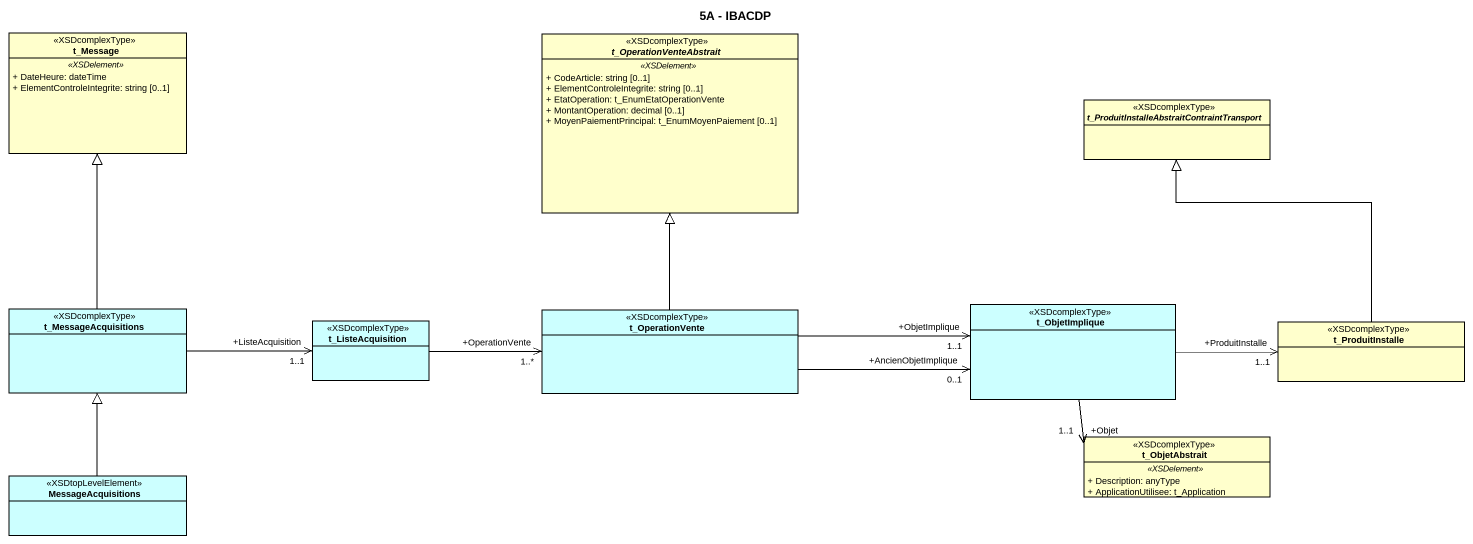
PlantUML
@startuml
title 5A - IBACDP
hide circle
hide empty members
skinparam classAttributeIconSize 0
class t_Message <<XSDcomplexType>> {
  .. <<XSDelement>> ..
  + DateHeure: dateTime
  + ElementControleIntegrite: string [0..1]
}
abstract class t_OperationVenteAbstrait <<XSDcomplexType>> {
  .. <<XSDelement>> ..
  + CodeArticle: string [0..1]
  + ElementControleIntegrite: string [0..1]
  + EtatOperation: t_EnumEtatOperationVente
  + MontantOperation: decimal [0..1]
  + MoyenPaiementPrincipal: t_EnumMoyenPaiement [0..1]
}
abstract class "t_ProduitInstalleAbstraitContraintTransport" as t_ProduitInstalleAbstraitCon <<XSDcomplexType>>
class t_MessageAcquisitions <<XSDcomplexType>> #CCFFFF
class t_ListeAcquisition <<XSDcomplexType>> #CCFFFF
class t_OperationVente <<XSDcomplexType>> #CCFFFF
class t_ObjetImplique <<XSDcomplexType>> #CCFFFF
class t_ProduitInstalle <<XSDcomplexType>>
class t_ObjetAbstrait <<XSDcomplexType>> {
  .. <<XSDelement>> ..
  + Description: anyType
  + ApplicationUtilisee: t_Application
}
class MessageAcquisitions <<XSDtopLevelElement>> #CCFFFF
t_MessageAcquisitions -up-|> t_Message
t_MessageAcquisitions -right-> "+ListeAcquisition\n1..1" t_ListeAcquisition
t_ListeAcquisition -right-> "+OperationVente\n1..*" t_OperationVente
t_OperationVente -up-|> t_OperationVenteAbstrait
t_OperationVente -right-> "+ObjetImplique\n1..1" t_ObjetImplique
t_OperationVente -right-> "+AncienObjetImplique\n0..1" t_ObjetImplique
t_ObjetImplique -right-> "+ProduitInstalle\n1..1" t_ProduitInstalle
t_ObjetImplique --> "+Objet\n1..1" t_ObjetAbstrait
t_ProduitInstalle -up-|> t_ProduitInstalleAbstraitCon
MessageAcquisitions -up-|> t_MessageAcquisitions
@enduml
